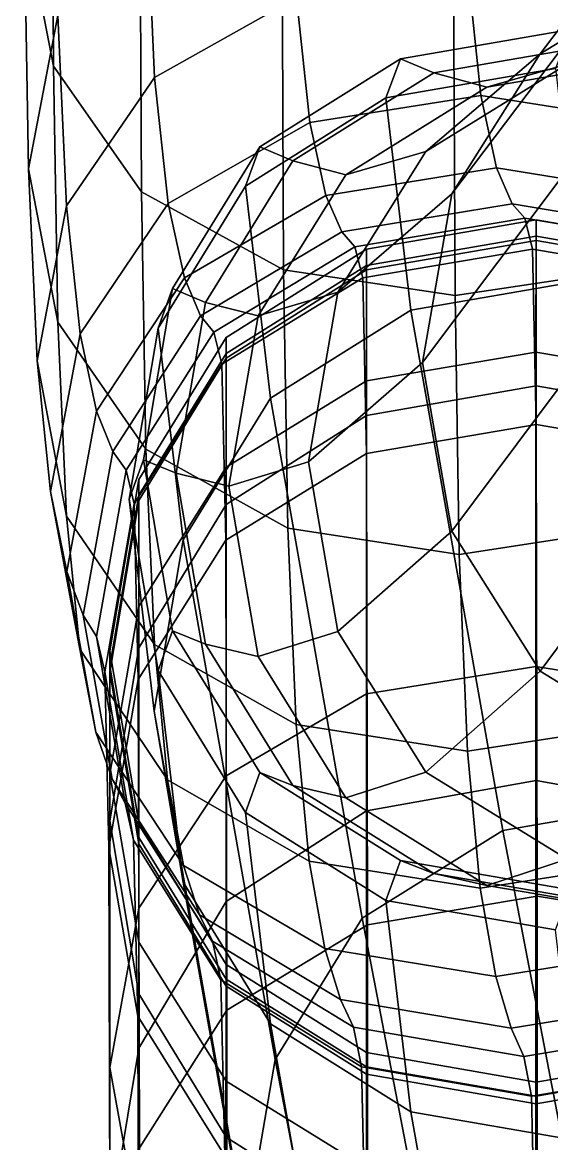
# Model space of a CAD drawing. Extents: x -69847 to 69397, y -182924 to 65597.
# Drawn here: x -3712 to -969, y -2350 to 3461 of the extents above; entities that cross this region are included whole.
import ezdxf

# ---------------------------------------------------------------- set-up
doc = ezdxf.new("R2010")
doc.units = 0

msp = doc.modelspace()

# ---------------------------------------------------------------- linework, layer by layer
for points in [[(-3559.629883, 4872.125, 24573.886719), (-3551.245117, 3233.73877, 21719.423828), (-3703.504883, 4018.717773, 21334.966797), (-3711.963379, 5640.150391, 24165.005859)], [(-3102.61377, 4235.756836, 24912.671875), (-3094.33252, 2583.297363, 22037.974609), (-3551.245117, 3233.73877, 21719.423828), (-3559.629883, 4872.125, 24573.886719)], [(-3703.504883, 4018.717773, 21334.966797), (-3680.54541, 2702.651367, 18555.761719), (-3528.097168, 3497.472656, 18196.773438), (-3551.129883, 4803.680176, 20950.509766)], [(-1029.260742, 3298.049805, 47790.570313), (-248.133179, 4326.426758, 42207.117188), (487.608032, 4772.998535, 42246.894531), (-294.32373, 3747.847168, 47811.332031)], [(-3071.201904, 4156.016113, 17899.326172), (-3026.534424, 3176.098633, 15330.664063), (-2291.166748, 3589.422363, 15165.597656), (-2335.278809, 4564.759766, 17714.703125)], [(-704.800171, 3606.950684, 42143.027344), (-248.133179, 4326.426758, 42207.117188), (-1029.260742, 3298.049805, 47790.570313), (-1485.428711, 2573.376465, 47757.128906)], [(-2358.140625, 2179.526367, 22235.695313), (-3094.33252, 2583.297363, 22037.974609), (-3102.61377, 4235.756836, 24912.671875), (-2366.302734, 3840.763672, 25122.953125)], [(-3528.097168, 3497.472656, 18196.773438), (-3483.244141, 2510.15918, 15596.603516), (-3026.534424, 3176.098633, 15330.664063), (-3071.201904, 4156.016113, 17899.326172)], [(-3551.245117, 3233.73877, 21719.423828), (-3528.484863, 1907.772217, 18914.75), (-3680.54541, 2702.651367, 18555.761719), (-3703.504883, 4018.717773, 21334.966797)], [(-1469.607178, 2044.873779, 22301.601563), (-2358.140625, 2179.526367, 22235.695313), (-2366.302734, 3840.763672, 25122.953125), (-1477.648193, 3709.091797, 25193.046875)], [(-581.06189, 2179.364502, 22235.695313), (-1469.607178, 2044.873779, 22301.601563), (-1477.648193, 3709.091797, 25193.046875), (-588.992065, 3840.743652, 25122.953125)], [(-1336.004639, 3082.586426, 12761.44043), (-1403.861084, 3727.121094, 15110.576172), (-2291.166748, 3589.422363, 15165.597656), (-2222.067627, 2942.772949, 12806.886719)], [(-294.32373, 3747.847168, 47811.332031), (-888.192383, 3244.208008, 52493.273438), (-1621.868652, 2791.941406, 52483.328125), (-1029.260742, 3298.049805, 47790.570313)], [(-450.124634, 2942.214844, 12806.886719), (-516.651978, 3589.126953, 15165.597656), (-1403.861084, 3727.121094, 15110.576172), (-1336.004639, 3082.586426, 12761.44043)], [(-857.022583, 2738.616699, 42065.679688), (-704.800171, 3606.950684, 42143.027344), (-1485.428711, 2573.376465, 47757.128906), (-1637.484619, 1698.770508, 47716.765625)], [(-2222.067627, 2942.772949, 12806.886719), (-2291.166748, 3589.422363, 15165.597656), (-3026.534424, 3176.098633, 15330.664063), (-2956.558105, 2522.90332, 12943.224609)], [(-3680.54541, 2702.651367, 18555.761719), (-3635.835449, 1706.373535, 15917.56543), (-3483.244141, 2510.15918, 15596.603516), (-3528.097168, 3497.472656, 18196.773438)], [(-871.466187, 3424.981934, 63189.0625), (-948.639404, 3221.476074, 66512.234375), (-1827.946289, 3069.279785, 66463.757813), (-1751.743652, 3272.92627, 63163.671875)], [(-697.95105, 3350.931152, 59912.855469), (-871.466187, 3424.981934, 63189.0625), (-1751.743652, 3272.92627, 63163.671875), (-1579.750244, 3199.151367, 59902.039063)], [(-2.720764, 3394.963379, 52496.589844), (-420.648438, 3276.802734, 56438.414063), (-1304.283691, 3125.443848, 56434.375), (-888.192383, 3244.208008, 52493.273438)], [(-420.648438, 3276.802734, 56438.414063), (-697.95105, 3350.931152, 59912.855469), (-1579.750244, 3199.151367, 59902.039063), (-1304.283691, 3125.443848, 56434.375)], [(-1751.743652, 3272.92627, 63163.671875), (-1827.946289, 3069.279785, 66463.757813), (-2556.515137, 2612.703613, 66318.320313), (-2481.116699, 2816.758301, 63087.5)], [(-1579.750244, 3199.151367, 59902.039063), (-1751.743652, 3272.92627, 63163.671875), (-2481.116699, 2816.758301, 63087.5), (-2310.383545, 2743.811523, 59869.578125)], [(-1029.260742, 3298.049805, 47790.570313), (-1621.868652, 2791.941406, 52483.328125), (-2077.25415, 2063.290283, 52467.300781), (-1485.428711, 2573.376465, 47757.128906)], [(-3094.33252, 2583.297363, 22037.974609), (-3071.85498, 1249.056396, 19212.197266), (-3528.484863, 1907.772217, 18914.75), (-3551.245117, 3233.73877, 21719.423828)], [(-1304.283691, 3125.443848, 56434.375), (-1579.750244, 3199.151367, 59902.039063), (-2310.383545, 2743.811523, 59869.578125), (-2036.438721, 2671.367188, 56422.257813)], [(-888.192383, 3244.208008, 52493.273438), (-1304.283691, 3125.443848, 56434.375), (-2036.438721, 2671.367188, 56422.257813), (-1621.868652, 2791.941406, 52483.328125)], [(-948.639404, 3221.476074, 66512.234375), (-819.349976, 2122.486816, 70031.867188), (-1698.158691, 1970.385254, 69955.070313), (-1827.946289, 3069.279785, 66463.757813)], [(-2956.558105, 2522.90332, 12943.224609), (-3026.534424, 3176.098633, 15330.664063), (-3483.244141, 2510.15918, 15596.603516), (-3412.967773, 1846.390869, 13162.880859)], [(-1254.423096, 2706.74707, 10233.598633), (-1336.004639, 3082.586426, 12761.44043), (-2222.067627, 2942.772949, 12806.886719), (-2138.957764, 2564.335938, 10269.785156)], [(-370.166626, 2563.486816, 10269.785156), (-450.124634, 2942.214844, 12806.886719), (-1336.004639, 3082.586426, 12761.44043), (-1254.423096, 2706.74707, 10233.598633)], [(-1827.946289, 3069.279785, 66463.757813), (-1698.158691, 1970.385254, 69955.070313), (-2426.314209, 1514.189453, 69724.671875), (-2556.515137, 2612.703613, 66318.320313)], [(-2138.957764, 2564.335938, 10269.785156), (-2222.067627, 2942.772949, 12806.886719), (-2956.558105, 2522.90332, 12943.224609), (-2872.35083, 2136.449707, 10378.34668)], [(-2933.830811, 2081.821777, 62964.78125), (-2481.116699, 2816.758301, 63087.5), (-2556.515137, 2612.703613, 66318.320313), (-3008.730225, 1877.111084, 66084)], [(-2310.383545, 2743.811523, 59869.578125), (-2481.116699, 2816.758301, 63087.5), (-2933.830811, 2081.821777, 62964.78125), (-2763.880371, 2010.20874, 59817.285156)], [(-1621.868652, 2791.941406, 52483.328125), (-2036.438721, 2671.367188, 56422.257813), (-2490.879639, 1939.799561, 56402.738281), (-2077.25415, 2063.290283, 52467.300781)], [(-2036.438721, 2671.367188, 56422.257813), (-2310.383545, 2743.811523, 59869.578125), (-2763.880371, 2010.20874, 59817.285156), (-2490.879639, 1939.799561, 56402.738281)], [(-704.800171, 1870.283203, 41988.328125), (-857.022583, 2738.616699, 42065.679688), (-1637.484619, 1698.770508, 47716.765625), (-1485.428711, 824.164795, 47676.402344)], [(-3528.484863, 1907.772217, 18914.75), (-3484.163086, 902.45166, 16238.526367), (-3635.835449, 1706.373535, 15917.56543), (-3680.54541, 2702.651367, 18555.761719)], [(-1173.492188, 2520.863281, 7056.634766), (-1254.423096, 2706.74707, 10233.598633), (-2138.957764, 2564.335938, 10269.785156), (-2056.439941, 2375.760254, 7088.32373)], [(-290.899658, 2374.675781, 7088.32373), (-370.166626, 2563.486816, 10269.785156), (-1254.423096, 2706.74707, 10233.598633), (-1173.492188, 2520.863281, 7056.634766)], [(-2335.986328, 840.034912, 19396.820313), (-3071.85498, 1249.056396, 19212.197266), (-3094.33252, 2583.297363, 22037.974609), (-2358.140625, 2179.526367, 22235.695313)], [(-3008.730225, 1877.111084, 66084), (-2556.515137, 2612.703613, 66318.320313), (-2426.314209, 1514.189453, 69724.671875), (-2878.272949, 779.220947, 69353.460938)], [(-2056.439941, 2375.760254, 7088.32373), (-2138.957764, 2564.335938, 10269.785156), (-2872.35083, 2136.449707, 10378.34668), (-2788.654541, 1939.616455, 7183.390137)], [(-1485.428711, 2573.376465, 47757.128906), (-2077.25415, 2063.290283, 52467.300781), (-2229.049316, 1183.883789, 52447.957031), (-1637.484619, 1698.770508, 47716.765625)], [(-3412.967773, 1846.390869, 13162.880859), (-3483.244141, 2510.15918, 15596.603516), (-3635.835449, 1706.373535, 15917.56543), (-3565.774902, 1029.786133, 13427.981445)], [(-2872.35083, 2136.449707, 10378.34668), (-2956.558105, 2522.90332, 12943.224609), (-3412.967773, 1846.390869, 13162.880859), (-3328.349121, 1446.992188, 10553.25)], [(-1107.587402, 2446.194824, 2760.135986), (-1173.492188, 2520.863281, 7056.634766), (-2056.439941, 2375.760254, 7088.32373), (-1989.116455, 2298.693848, 2796.53125)], [(-226.445557, 2297.512695, 2796.531006), (-290.899658, 2374.675781, 7088.32373), (-1173.492188, 2520.863281, 7056.634766), (-1107.587402, 2446.194824, 2760.135986)], [(-1947.865234, 2137.418213, -2914.80249), (-1067.409668, 2286.644531, -2967.865234), (-1107.587402, 2446.194824, 2760.135986), (-1989.116455, 2298.693848, 2796.53125)], [(-1067.409668, 2286.644531, -2967.865234), (-187.309082, 2136.513428, -2914.716797), (-226.445557, 2297.512695, 2796.531006), (-1107.587402, 2446.194824, 2760.135986)], [(-1050.01709, 2352.391113, 162214), (-1928.609619, 2200.444824, 162165.609375), (-1928.598877, 2285.824463, 157436.59375), (-1050, 2438.168457, 157461.984375)], [(-1050, 2438.168457, 157461.984375), (-1928.598877, 2285.824463, 157436.59375), (-1928.598877, 2285.824463, 153482.421875), (-1050, 2438.168457, 153492.734375)], [(-1050, 2438.168457, 153492.734375), (-1928.598877, 2285.824463, 153482.421875), (-1928.598877, 2285.824463, 149940.359375), (-1050, 2438.168457, 149940.359375)], [(-1050, 2438.168457, 149940.359375), (-1928.598877, 2285.824463, 149940.359375), (-1928.598877, 2285.824463, 146308.859375), (-1050, 2438.168457, 146298.546875)], [(-1050, 2438.168457, 146298.546875), (-1928.598877, 2285.824463, 146308.859375), (-1928.598877, 2285.824463, 142086.328125), (-1050, 2438.168457, 142060.9375)], [(-1050, 2438.168457, 142060.9375), (-1928.598877, 2285.824463, 142086.328125), (-1928.598877, 2178.021729, 136917.09375), (-1050, 2330.538574, 136868.84375)], [(-171.424438, 2200.444092, 162165.578125), (-1050.01709, 2352.391113, 162214), (-1050, 2438.168457, 157461.984375), (-171.401123, 2285.824463, 157436.59375)], [(-171.401123, 2285.824463, 157436.59375), (-1050, 2438.168457, 157461.984375), (-1050, 2438.168457, 153492.734375), (-171.401123, 2285.824463, 153482.421875)], [(-171.401123, 2285.824463, 153482.421875), (-1050, 2438.168457, 153492.734375), (-1050, 2438.168457, 149940.359375), (-171.401123, 2285.824463, 149940.359375)], [(-171.401123, 2285.824463, 149940.359375), (-1050, 2438.168457, 149940.359375), (-1050, 2438.168457, 146298.546875), (-171.401123, 2285.824463, 146308.859375)], [(-171.401123, 2285.824463, 146308.859375), (-1050, 2438.168457, 146298.546875), (-1050, 2438.168457, 142060.9375), (-171.401123, 2285.824463, 142086.328125)], [(-171.401123, 2285.824463, 142086.328125), (-1050, 2438.168457, 142060.9375), (-1050, 2330.538574, 136868.84375), (-171.401123, 2178.021729, 136917.09375)], [(-1989.116455, 2298.693848, 2796.53125), (-2056.439941, 2375.760254, 7088.32373), (-2788.654541, 1939.616455, 7183.390137), (-2720.21167, 1855.281982, 2905.716309)], [(-1050.136719, 1751.952881, 167552.71875), (-1928.685791, 1602.786133, 167476.625), (-1928.609619, 2200.444824, 162165.609375), (-1050.01709, 2352.391113, 162214)], [(-1050, 2330.538574, 136868.84375), (-1928.598877, 2178.021729, 136917.09375), (-1928.598877, 1423.402832, 131029.289063), (-1050, 1577.129883, 130954.335938)], [(-171.587769, 1602.780029, 167476.34375), (-1050.136719, 1751.952881, 167552.71875), (-1050.01709, 2352.391113, 162214), (-171.424438, 2200.444092, 162165.578125)], [(-171.401123, 2178.021729, 136917.09375), (-1050, 2330.538574, 136868.84375), (-1050, 1577.129883, 130954.335938), (-171.401123, 1423.402832, 131029.289063)], [(-2678.015137, 1689.100098, -2755.521484), (-1947.865234, 2137.418213, -2914.80249), (-1989.116455, 2298.693848, 2796.53125), (-2720.21167, 1855.281982, 2905.716309)], [(-1928.609619, 2200.444824, 162165.609375), (-2656.586426, 1744.604248, 162020.390625), (-2656.580566, 1828.793701, 157360.421875), (-1928.598877, 2285.824463, 157436.59375)], [(-1928.598877, 2285.824463, 157436.59375), (-2656.580566, 1828.793701, 157360.421875), (-2656.580566, 1828.793701, 153451.46875), (-1928.598877, 2285.824463, 153482.421875)], [(-1928.598877, 2285.824463, 153482.421875), (-2656.580566, 1828.793701, 153451.46875), (-2656.580566, 1828.793701, 149940.359375), (-1928.598877, 2285.824463, 149940.359375)], [(-1928.598877, 2285.824463, 149940.359375), (-2656.580566, 1828.793701, 149940.359375), (-2656.580566, 1828.793701, 146339.8125), (-1928.598877, 2285.824463, 146308.859375)], [(-1928.598877, 2285.824463, 146308.859375), (-2656.580566, 1828.793701, 146339.8125), (-2656.580566, 1828.793701, 142162.5), (-1928.598877, 2285.824463, 142086.328125)], [(-1928.598877, 2285.824463, 142086.328125), (-2656.580566, 1828.793701, 142162.5), (-2656.580566, 1720.472168, 137061.84375), (-1928.598877, 2178.021729, 136917.09375)], [(-1928.666016, 1226.743652, -9727.849609), (-1048.958008, 1376.685303, -9805.550781), (-1067.409668, 2286.644531, -2967.865234), (-1947.865234, 2137.418213, -2914.80249)], [(-1048.958008, 1376.685303, -9805.550781), (-169.528076, 1227.330322, -9727.163086), (-187.309082, 2136.513428, -2914.716797), (-1067.409668, 2286.644531, -2967.865234)], [(-1928.685791, 1602.786133, 167476.625), (-2656.626221, 1155.279297, 167248.03125), (-2656.586426, 1744.604248, 162020.390625), (-1928.609619, 2200.444824, 162165.609375)], [(-1928.598877, 2178.021729, 136917.09375), (-2656.580566, 1720.472168, 137061.84375), (-2656.580566, 962.221436, 131254.171875), (-1928.598877, 1423.402832, 131029.289063)], [(-1447.781982, 703.483643, 19458.361328), (-2335.986328, 840.034912, 19396.820313), (-2358.140625, 2179.526367, 22235.695313), (-1469.607178, 2044.873779, 22301.601563)], [(-559.536743, 839.48877, 19396.820313), (-1447.781982, 703.483643, 19458.361328), (-1469.607178, 2044.873779, 22301.601563), (-581.06189, 2179.364502, 22235.695313)], [(-2788.654541, 1939.616455, 7183.390137), (-2872.35083, 2136.449707, 10378.34668), (-3328.349121, 1446.992188, 10553.25), (-3244.140137, 1236.831787, 7336.552734)], [(-2658.059814, 777.823975, -9494), (-1928.666016, 1226.743652, -9727.849609), (-1947.865234, 2137.418213, -2914.80249), (-2678.015137, 1689.100098, -2755.521484)], [(-819.349976, 2122.486816, 70031.867188), (-344.085449, -575.024414, 73873.515625), (-1222.710449, -726.667725, 73767.460938), (-1698.158691, 1970.385254, 69955.070313)], [(-3084.735596, 1194.829102, 62816.667969), (-2933.830811, 2081.821777, 62964.78125), (-3008.730225, 1877.111084, 66084), (-3159.468262, 989.330811, 65801.203125)], [(-2763.880371, 2010.20874, 59817.285156), (-2933.830811, 2081.821777, 62964.78125), (-3084.735596, 1194.829102, 62816.667969), (-2915.045898, 1124.825684, 59754.167969)], [(-2077.25415, 2063.290283, 52467.300781), (-2490.879639, 1939.799561, 56402.738281), (-2642.360107, 1056.873047, 56379.179688), (-2229.049316, 1183.883789, 52447.957031)], [(-2490.879639, 1939.799561, 56402.738281), (-2763.880371, 2010.20874, 59817.285156), (-2915.045898, 1124.825684, 59754.167969), (-2642.360107, 1056.873047, 56379.179688)], [(-2720.21167, 1855.281982, 2905.716309), (-2788.654541, 1939.616455, 7183.390137), (-3244.140137, 1236.831787, 7336.552734), (-3175.092773, 1140.777832, 3081.625488)], [(-1698.158691, 1970.385254, 69955.070313), (-1222.710449, -726.667725, 73767.460938), (-1950.714111, -1181.231445, 73449.265625), (-2426.314209, 1514.189453, 69724.671875)], [(-3071.85498, 1249.056396, 19212.197266), (-3028.082764, 236.103394, 16504.464844), (-3484.163086, 902.45166, 16238.526367), (-3528.484863, 1907.772217, 18914.75)], [(-3159.468262, 989.330811, 65801.203125), (-3008.730225, 1877.111084, 66084), (-2878.272949, 779.220947, 69353.460938), (-3028.926025, -107.778198, 68905.453125)], [(-248.133179, 1150.806641, 41924.242188), (-704.800171, 1870.283203, 41988.328125), (-1485.428711, 824.164795, 47676.402344), (-1029.260864, 99.491333, 47642.960938)], [(-3328.349121, 1446.992188, 10553.25), (-3412.967773, 1846.390869, 13162.880859), (-3565.774902, 1029.786133, 13427.981445), (-3481.368652, 614.699219, 10764.34082)], [(-3132.219238, 966.774414, -2498.866943), (-2678.015137, 1689.100098, -2755.521484), (-2720.21167, 1855.281982, 2905.716309), (-3175.092773, 1140.777832, 3081.625488)], [(-3108.431641, 1092.466064, 157237.703125), (-2656.580566, 1828.793701, 157360.421875), (-2656.586426, 1744.604248, 162020.390625), (-3108.434082, 1010.19458, 161786.421875)], [(-2656.580566, 1828.793701, 157360.421875), (-3108.431641, 1092.466064, 157237.703125), (-3108.431641, 1092.466064, 153401.609375), (-2656.580566, 1828.793701, 153451.46875)], [(-2656.580566, 1828.793701, 153451.46875), (-3108.431641, 1092.466064, 153401.609375), (-3108.431641, 1092.466064, 149940.359375), (-2656.580566, 1828.793701, 149940.359375)], [(-2656.580566, 1828.793701, 149940.359375), (-3108.431641, 1092.466064, 149940.359375), (-3108.431641, 1092.466064, 146389.65625), (-2656.580566, 1828.793701, 146339.8125)], [(-2656.580566, 1828.793701, 146339.8125), (-3108.431641, 1092.466064, 146389.65625), (-3108.431641, 1092.466064, 142285.21875), (-2656.580566, 1828.793701, 142162.5)], [(-3108.431641, 983.308838, 137295.046875), (-2656.580566, 1720.472168, 137061.84375), (-2656.580566, 1828.793701, 142162.5), (-3108.431641, 1092.466064, 142285.21875)], [(-3108.434082, 1010.19458, 161786.421875), (-2656.586426, 1744.604248, 162020.390625), (-2656.626221, 1155.279297, 167248.03125), (-3108.451172, 434.293701, 166879.609375)], [(-1050.46167, 122.191528, 173141.59375), (-1928.89209, -19.42981, 173037.953125), (-1928.685791, 1602.786133, 167476.625), (-1050.136719, 1751.952881, 167552.71875)], [(-172.031006, -19.450928, 173036.984375), (-1050.46167, 122.191528, 173141.59375), (-1050.136719, 1751.952881, 167552.71875), (-171.587769, 1602.780029, 167476.34375)], [(-3565.774902, 1029.786133, 13427.981445), (-3635.835449, 1706.373535, 15917.56543), (-3484.163086, 902.45166, 16238.526367), (-3414.705566, 212.923462, 13693.083008)], [(-3111.576172, 55.068237, -9116.960938), (-2658.059814, 777.823975, -9494), (-2678.015137, 1689.100098, -2755.521484), (-3132.219238, 966.774414, -2498.866943)], [(-3108.431641, 219.207153, 131616.46875), (-2656.580566, 962.221436, 131254.171875), (-2656.580566, 1720.472168, 137061.84375), (-3108.431641, 983.308838, 137295.046875)], [(-1637.484619, 1698.770508, 47716.765625), (-2229.049316, 1183.883789, 52447.957031), (-2077.25415, 304.477051, 52428.617188), (-1485.428711, 824.164795, 47676.402344)], [(-1928.89209, -19.42981, 173037.953125), (-2656.734619, -444.316895, 172725.859375), (-2656.626221, 1155.279297, 167248.03125), (-1928.685791, 1602.786133, 167476.625)], [(-1050, 1577.129883, 130954.335938), (-1928.598877, 1423.402832, 131029.289063), (-1928.598877, -624.848755, 124796.953125), (-1050, -467.835815, 124697.109375)], [(-171.401123, 1423.402832, 131029.289063), (-1050, 1577.129883, 130954.335938), (-1050, -467.835815, 124697.109375), (-171.401245, -624.848755, 124796.953125)], [(-2878.272949, 779.220947, 69353.460938), (-2426.314209, 1514.189453, 69724.671875), (-1950.714111, -1181.231445, 73449.265625), (-2402.578369, -1913.536621, 72936.617188)], [(-3244.140137, 1236.831787, 7336.552734), (-3328.349121, 1446.992188, 10553.25), (-3481.368652, 614.699219, 10764.34082), (-3397.271484, 388.401611, 7521.403809)], [(-1928.598877, 1423.402832, 131029.289063), (-2656.580566, 962.221436, 131254.171875), (-2656.580811, -1095.887207, 125096.5), (-1928.598877, -624.848755, 124796.953125)], [(-1923.773438, -1215.887573, -17168.023438), (-1044.556763, -1066.567139, -17272.65625), (-1048.958008, 1376.685303, -9805.550781), (-1928.666016, 1226.743652, -9727.849609)], [(-1044.556763, -1066.567139, -17272.65625), (-165.523315, -1211.60083, -17165.705078), (-169.528076, 1227.330322, -9727.163086), (-1048.958008, 1376.685303, -9805.550781)], [(-3175.092773, 1140.777832, 3081.625488), (-3244.140137, 1236.831787, 7336.552734), (-3397.271484, 388.401611, 7521.403809), (-3328.138672, 278.181885, 3293.929688)], [(-2292.844238, -177.878662, 16669.53125), (-3028.082764, 236.103394, 16504.464844), (-3071.85498, 1249.056396, 19212.197266), (-2335.986328, 840.034912, 19396.820313)], [(-2652.591064, -1659.018066, -16851.603516), (-1923.773438, -1215.887573, -17168.023438), (-1928.666016, 1226.743652, -9727.849609), (-2658.059814, 777.823975, -9494)], [(-2933.830811, 307.836426, 62668.554688), (-3084.735596, 1194.829102, 62816.667969), (-3159.468262, 989.330811, 65801.203125), (-3008.730225, 101.558716, 65518.402344)], [(-2915.045898, 1124.825684, 59754.167969), (-3084.735596, 1194.829102, 62816.667969), (-2933.830811, 307.836426, 62668.554688), (-2763.880371, 239.442871, 59691.050781)], [(-2229.049316, 1183.883789, 52447.957031), (-2642.360107, 1056.873047, 56379.179688), (-2490.879883, 173.946411, 56355.621094), (-2077.25415, 304.477051, 52428.617188)], [(-3284.923828, 94.800659, -2189.092285), (-3132.219238, 966.774414, -2498.866943), (-3175.092773, 1140.777832, 3081.625488), (-3328.138672, 278.181885, 3293.929688)], [(-3108.451172, 434.293701, 166879.609375), (-2656.626221, 1155.279297, 167248.03125), (-2656.734619, -444.316895, 172725.859375), (-3108.499023, -1128.865845, 172222.5625)], [(-2642.360107, 1056.873047, 56379.179688), (-2915.045898, 1124.825684, 59754.167969), (-2763.880371, 239.442871, 59691.050781), (-2490.879883, 173.946411, 56355.621094)], [(-248.133179, 1150.806641, 41924.242188), (-1029.260864, 99.491333, 47642.960938), (-294.32373, -350.30603, 47622.203125), (487.608032, 704.234863, 41884.460938)], [(-3259.04834, 203.794922, 157089.59375), (-3108.431641, 1092.466064, 157237.703125), (-3108.434082, 1010.19458, 161786.421875), (-3259.049805, 123.837646, 161504.03125)], [(-3259.048828, 93.628784, 137576.5), (-3108.431641, 983.308838, 137295.046875), (-3108.431641, 1092.466064, 142285.21875), (-3259.04834, 203.794922, 142433.328125)], [(-3108.431641, 1092.466064, 157237.703125), (-3259.04834, 203.794922, 157089.59375), (-3259.04834, 203.794922, 153341.4375), (-3108.431641, 1092.466064, 153401.609375)], [(-3108.431641, 1092.466064, 153401.609375), (-3259.04834, 203.794922, 153341.4375), (-3259.04834, 203.794922, 149940.359375), (-3108.431641, 1092.466064, 149940.359375)], [(-3108.431641, 1092.466064, 149940.359375), (-3259.04834, 203.794922, 149940.359375), (-3259.04834, 203.794922, 146449.828125), (-3108.431641, 1092.466064, 146389.65625)], [(-3108.431641, 1092.466064, 146389.65625), (-3259.04834, 203.794922, 146449.828125), (-3259.04834, 203.794922, 142433.328125), (-3108.431641, 1092.466064, 142285.21875)], [(-3481.368652, 614.699219, 10764.34082), (-3565.774902, 1029.786133, 13427.981445), (-3414.705566, 212.923462, 13693.083008), (-3330.992188, -217.985596, 10975.431641)], [(-3259.049805, 123.837646, 161504.03125), (-3108.434082, 1010.19458, 161786.421875), (-3108.451172, 434.293701, 166879.609375), (-3259.060059, -435.862915, 166434.875)], [(-3008.730225, 101.558716, 65518.402344), (-3159.468262, 989.330811, 65801.203125), (-3028.926025, -107.778198, 68905.453125), (-2878.273193, -994.712402, 68457.429688)], [(-3263.768066, -817.089783, -8661.759766), (-3111.576172, 55.068237, -9116.960938), (-3132.219238, 966.774414, -2498.866943), (-3284.923828, 94.800659, -2189.092285)], [(-3259.048828, -677.53418, 132053.734375), (-3108.431641, 219.207153, 131616.46875), (-3108.431641, 983.308838, 137295.046875), (-3259.048828, 93.628784, 137576.5)], [(-3108.431641, -1854.782715, 125579.09375), (-2656.580811, -1095.887207, 125096.5), (-2656.580566, 962.221436, 131254.171875), (-3108.431641, 219.207153, 131616.46875)], [(-3414.705566, 212.923462, 13693.083008), (-3484.163086, 902.45166, 16238.526367), (-3028.082764, 236.103394, 16504.464844), (-2959.485352, -464.361938, 13912.738281)], [(-1405.280273, -316.372437, 16724.552734), (-2292.844238, -177.878662, 16669.53125), (-2335.986328, 840.034912, 19396.820313), (-1447.781982, 703.483643, 19458.361328)], [(-1485.428711, 824.164795, 47676.402344), (-2077.25415, 304.477051, 52428.617188), (-1621.868896, -424.174072, 52412.589844), (-1029.260864, 99.491333, 47642.960938)], [(-517.619629, -179.173462, 16669.53125), (-1405.280273, -316.372437, 16724.552734), (-1447.781982, 703.483643, 19458.361328), (-559.536743, 839.48877, 19396.820313)], [(-3105.479492, -2371.018311, -16340.868164), (-2652.591064, -1659.018066, -16851.603516), (-2658.059814, 777.823975, -9494), (-3111.576172, 55.068237, -9116.960938)], [(-3028.926025, -107.778198, 68905.453125), (-2878.272949, 779.220947, 69353.460938), (-2402.578369, -1913.536621, 72936.617188), (-2553.199951, -2797.24707, 72317.882813)], [(-3397.271484, 388.401611, 7521.403809), (-3481.368652, 614.699219, 10764.34082), (-3330.992188, -217.985596, 10975.431641), (-3247.515625, -460.528809, 7706.254883)], [(-3259.060059, -435.862915, 166434.875), (-3108.451172, 434.293701, 166879.609375), (-3108.499023, -1128.865845, 172222.5625), (-3259.086914, -1955.050537, 171614.90625)], [(-3328.138672, 278.181885, 3293.929688), (-3397.271484, 388.401611, 7521.403809), (-3247.515625, -460.528809, 7706.254883), (-3178.77002, -584.959229, 3506.233887)], [(-2481.116699, -427.100342, 62545.832031), (-2933.830811, 307.836426, 62668.554688), (-3008.730225, 101.558716, 65518.402344), (-2556.515137, -634.009399, 65284.082031)], [(-2763.880371, 239.442871, 59691.050781), (-2933.830811, 307.836426, 62668.554688), (-2481.116699, -427.100342, 62545.832031), (-2310.383789, -494.160156, 59638.757813)], [(-2077.25415, 304.477051, 52428.617188), (-2490.879883, 173.946411, 56355.621094), (-2036.438721, -557.621216, 56336.097656), (-1621.868896, -424.174072, 52412.589844)], [(-3135.594727, -777.642639, -1879.302979), (-3284.923828, 94.800659, -2189.092285), (-3328.138672, 278.181885, 3293.929688), (-3178.77002, -584.959229, 3506.233887)], [(-2959.485352, -464.361938, 13912.738281), (-3028.082764, 236.103394, 16504.464844), (-2292.844238, -177.878662, 16669.53125), (-2225.23877, -885.476929, 14049.076172)], [(-2490.879883, 173.946411, 56355.621094), (-2763.880371, 239.442871, 59691.050781), (-2310.383789, -494.160156, 59638.757813), (-2036.438721, -557.621216, 56336.097656)], [(-3330.992188, -217.985596, 10975.431641), (-3414.705566, 212.923462, 13693.083008), (-2959.485352, -464.361938, 13912.738281), (-2876.802002, -908.618652, 11150.335938)], [(-3108.431641, -684.876221, 156941.46875), (-3259.04834, 203.794922, 157089.59375), (-3259.049805, 123.837646, 161504.03125), (-3108.434082, -762.519287, 161221.640625)], [(-3259.048828, -2770.690918, 126161.546875), (-3108.431641, -1854.782715, 125579.09375), (-3108.431641, 219.207153, 131616.46875), (-3259.048828, -677.53418, 132053.734375)], [(-3108.431641, -796.051147, 137857.953125), (-3259.048828, 93.628784, 137576.5), (-3259.04834, 203.794922, 142433.328125), (-3108.431641, -684.876221, 142581.4375)], [(-3259.04834, 203.794922, 157089.59375), (-3108.431641, -684.876221, 156941.46875), (-3108.431641, -684.876221, 153281.265625), (-3259.04834, 203.794922, 153341.4375)], [(-3259.04834, 203.794922, 153341.4375), (-3108.431641, -684.876221, 153281.265625), (-3108.431641, -684.876221, 149940.359375), (-3259.04834, 203.794922, 149940.359375)], [(-3259.04834, 203.794922, 149940.359375), (-3108.431641, -684.876221, 149940.359375), (-3108.431641, -684.876221, 146510), (-3259.04834, 203.794922, 146449.828125)], [(-3259.04834, 203.794922, 146449.828125), (-3108.431641, -684.876221, 146510), (-3108.431641, -684.876221, 142581.4375), (-3259.04834, 203.794922, 142433.328125)], [(-3108.434082, -762.519287, 161221.640625), (-3259.049805, 123.837646, 161504.03125), (-3259.060059, -435.862915, 166434.875), (-3108.45166, -1306.020752, 165990.125)], [(-1051.093994, -3051.554199, 178644.09375), (-1929.293945, -3178.481934, 178517.84375), (-1928.89209, -19.42981, 173037.953125), (-1050.46167, 122.191528, 173141.59375)], [(-172.894165, -3178.531982, 178515.546875), (-1051.093994, -3051.554199, 178644.09375), (-1050.46167, 122.191528, 173141.59375), (-172.031006, -19.450928, 173036.984375)], [(-3114.21875, -1689.393555, -8206.44043), (-3263.768066, -817.089783, -8661.759766), (-3284.923828, 94.800659, -2189.092285), (-3135.594727, -777.642639, -1879.302979)], [(-3108.431641, -1574.275513, 132490.984375), (-3259.048828, -677.53418, 132053.734375), (-3259.048828, 93.628784, 137576.5), (-3108.431641, -796.051147, 137857.953125)], [(-2556.515137, -634.009399, 65284.082031), (-3008.730225, 101.558716, 65518.402344), (-2878.273193, -994.712402, 68457.429688), (-2426.314453, -1729.485352, 68086.203125)], [(-1029.260864, 99.491333, 47642.960938), (-1621.868896, -424.174072, 52412.589844), (-888.192383, -876.440308, 52402.644531), (-294.32373, -350.30603, 47622.203125)], [(-3257.113281, -3229.365234, -15723.941406), (-3105.479492, -2371.018311, -16340.868164), (-3111.576172, 55.068237, -9116.960938), (-3263.768066, -817.089783, -8661.759766)], [(-1929.293945, -3178.481934, 178517.84375), (-2656.945313, -3559.320068, 178136.375), (-2656.734619, -444.316895, 172725.859375), (-1928.89209, -19.42981, 173037.953125)], [(-2878.273193, -994.712402, 68457.429688), (-3028.926025, -107.778198, 68905.453125), (-2553.199951, -2797.24707, 72317.882813), (-2402.578369, -3680.737793, 71699.117188)], [(-3247.515625, -460.528809, 7706.254883), (-3330.992188, -217.985596, 10975.431641), (-2876.802002, -908.618652, 11150.335938), (-2794.339355, -1164.814941, 7859.41748)], [(-2225.23877, -885.476929, 14049.076172), (-2292.844238, -177.878662, 16669.53125), (-1405.280273, -316.372437, 16724.552734), (-1338.687744, -1026.793335, 14094.522461)], [(-1338.687744, -1026.793335, 14094.522461), (-1405.280273, -316.372437, 16724.552734), (-517.619629, -179.173462, 16669.53125), (-451.953979, -887.924805, 14049.076172)], [(-3108.45166, -1306.020752, 165990.125), (-3259.060059, -435.862915, 166434.875), (-3259.086914, -1955.050537, 171614.90625), (-3108.499023, -2781.23877, 171007.1875)], [(-3178.77002, -584.959229, 3506.233887), (-3247.515625, -460.528809, 7706.254883), (-2794.339355, -1164.814941, 7859.41748), (-2726.404541, -1301.099121, 3682.143066)], [(-3108.499023, -1128.865845, 172222.5625), (-2656.734619, -444.316895, 172725.859375), (-2656.945313, -3559.320068, 178136.375), (-3108.591309, -4172.913574, 177520.609375)], [(-2876.802002, -908.618652, 11150.335938), (-2959.485352, -464.361938, 13912.738281), (-2225.23877, -885.476929, 14049.076172), (-2143.779785, -1338.398682, 11258.896484)], [(-2556.515137, -634.009399, 65284.082031), (-1827.946533, -1090.546021, 65138.636719), (-1751.743896, -883.268066, 62469.660156), (-2481.116699, -427.100342, 62545.832031)], [(-2310.383789, -494.160156, 59638.757813), (-2481.116699, -427.100342, 62545.832031), (-1751.743896, -883.268066, 62469.660156), (-1579.750244, -949.5, 59606.296875)], [(-1621.868896, -424.174072, 52412.589844), (-2036.438721, -557.621216, 56336.097656), (-1304.283691, -1011.697876, 56323.984375), (-888.192383, -876.440308, 52402.644531)], [(-2036.438721, -557.621216, 56336.097656), (-2310.383789, -494.160156, 59638.757813), (-1579.750244, -949.5, 59606.296875), (-1304.283691, -1011.697876, 56323.984375)], [(-1050, -467.835815, 124697.109375), (-1928.598877, -624.848755, 124796.953125), (-1928.598877, -4613.548828, 118594.140625), (-1050, -4450.137695, 118476.890625)], [(-171.401245, -624.848755, 124796.953125), (-1050, -467.835815, 124697.109375), (-1050, -4450.137695, 118476.890625), (-171.401245, -4613.548828, 118594.140625)], [(-344.085449, -575.024414, 73873.515625), (616.666626, -5574.096191, 78162.734375), (-261.932129, -5724.790527, 78030.796875), (-1222.710449, -726.667725, 73767.460938)], [(-2683.699951, -1501.377319, -1622.604248), (-3135.594727, -777.642639, -1879.302979), (-3178.77002, -584.959229, 3506.233887), (-2726.404541, -1301.099121, 3682.143066)], [(-1928.598877, -624.848755, 124796.953125), (-2656.580811, -1095.887207, 125096.5), (-2656.580811, -5103.783203, 118945.875), (-1928.598877, -4613.548828, 118594.140625)], [(-2426.314453, -1729.485352, 68086.203125), (-1698.158691, -2185.366699, 67855.75), (-1827.946533, -1090.546021, 65138.636719), (-2556.515137, -634.009399, 65284.082031)], [(-3108.431641, -3686.598877, 126743.992188), (-3259.048828, -2770.690918, 126161.546875), (-3259.048828, -677.53418, 132053.734375), (-3108.431641, -1574.275513, 132490.984375)], [(-2656.580811, -1421.203735, 156818.75), (-3108.431641, -684.876221, 156941.46875), (-3108.434082, -762.519287, 161221.640625), (-2656.586426, -1496.929443, 160987.671875)], [(-3108.431641, -684.876221, 156941.46875), (-2656.580811, -1421.203735, 156818.75), (-2656.580811, -1421.203735, 153231.40625), (-3108.431641, -684.876221, 153281.265625)], [(-3108.431641, -684.876221, 153281.265625), (-2656.580811, -1421.203735, 153231.40625), (-2656.580811, -1421.203735, 149940.359375), (-3108.431641, -684.876221, 149940.359375)], [(-3108.431641, -684.876221, 149940.359375), (-2656.580811, -1421.203735, 149940.359375), (-2656.580811, -1421.203735, 146559.859375), (-3108.431641, -684.876221, 146510)], [(-3108.431641, -684.876221, 146510), (-2656.580811, -1421.203735, 146559.859375), (-2656.580811, -1421.203735, 142704.15625), (-3108.431641, -684.876221, 142581.4375)], [(-2656.580811, -1533.214478, 138091.15625), (-3108.431641, -796.051147, 137857.953125), (-3108.431641, -684.876221, 142581.4375), (-2656.580811, -1421.203735, 142704.15625)], [(-1222.710449, -726.667725, 73767.460938), (-261.932129, -5724.790527, 78030.796875), (-989.914063, -6176.005371, 77634.84375), (-1950.714111, -1181.231445, 73449.265625)], [(-2662.510742, -2412.586426, -7829.047852), (-3114.21875, -1689.393555, -8206.44043), (-3135.594727, -777.642639, -1879.302979), (-2683.699951, -1501.377319, -1622.604248)], [(-2656.586426, -1496.929443, 160987.671875), (-3108.434082, -762.519287, 161221.640625), (-3108.45166, -1306.020752, 165990.125), (-2656.626221, -2027.009766, 165621.640625)], [(-2656.580811, -2317.289795, 132853.28125), (-3108.431641, -1574.275513, 132490.984375), (-3108.431641, -796.051147, 137857.953125), (-2656.580811, -1533.214478, 138091.15625)], [(-3107.217773, -4087.13916, -15106.617188), (-3257.113281, -3229.365234, -15723.941406), (-3263.768066, -817.089783, -8661.759766), (-3114.21875, -1689.393555, -8206.44043)], [(-2794.339355, -1164.814941, 7859.41748), (-2876.802002, -908.618652, 11150.335938), (-2143.779785, -1338.398682, 11258.896484), (-2062.598389, -1603.377319, 7954.483887)], [(-2143.779785, -1338.398682, 11258.896484), (-2225.23877, -885.476929, 14049.076172), (-1338.687744, -1026.793335, 14094.522461), (-1258.503174, -1483.095459, 11295.083984)], [(-1827.946533, -1090.546021, 65138.636719), (-948.639404, -1242.694946, 65090.152344), (-871.466187, -1035.323975, 62444.269531), (-1751.743896, -883.268066, 62469.660156)], [(-1579.750244, -949.5, 59606.296875), (-1751.743896, -883.268066, 62469.660156), (-871.466187, -1035.323975, 62444.269531), (-697.95105, -1101.279907, 59595.476563)], [(-1258.503174, -1483.095459, 11295.083984), (-1338.687744, -1026.793335, 14094.522461), (-451.953979, -887.924805, 14049.076172), (-372.948486, -1342.121094, 11258.896484)], [(-888.192383, -876.440308, 52402.644531), (-1304.283691, -1011.697876, 56323.984375), (-420.648438, -1163.056641, 56319.945313), (-2.720764, -1027.195801, 52399.328125)], [(-1304.283691, -1011.697876, 56323.984375), (-1579.750244, -949.5, 59606.296875), (-697.95105, -1101.279907, 59595.476563), (-420.648438, -1163.056641, 56319.945313)], [(-2426.314453, -1729.485352, 68086.203125), (-2878.273193, -994.712402, 68457.429688), (-2402.578369, -3680.737793, 71699.117188), (-1950.714111, -4412.383301, 71186.367188)], [(-3108.431641, -5893.60498, 119512.5625), (-2656.580811, -5103.783203, 118945.875), (-2656.580811, -1095.887207, 125096.5), (-3108.431641, -1854.782715, 125579.09375)], [(-1925.441895, -5973.032715, -24760.736328), (-1046.530273, -5825.997559, -24888.919922), (-1044.556763, -1066.567139, -17272.65625), (-1923.773438, -1215.887573, -17168.023438)], [(-1698.158691, -2185.366699, 67855.75), (-819.349976, -2337.088379, 67778.90625), (-948.639404, -1242.694946, 65090.152344), (-1827.946533, -1090.546021, 65138.636719)], [(-1046.530273, -5825.997559, -24888.919922), (-167.715454, -5961.84375, -24755.242188), (-165.523315, -1211.60083, -17165.705078), (-1044.556763, -1066.567139, -17272.65625)], [(-3259.086914, -1955.050537, 171614.90625), (-3108.499023, -1128.865845, 172222.5625), (-3108.591309, -4172.913574, 177520.609375), (-3259.139648, -4913.468262, 176776.9375)], [(-2726.404541, -1301.099121, 3682.143066), (-2794.339355, -1164.814941, 7859.41748), (-2062.598389, -1603.377319, 7954.483887), (-1995.825195, -1747.145874, 3791.328125)], [(-2653.854492, -6401.897461, -24370.21875), (-1925.441895, -5973.032715, -24760.736328), (-1923.773438, -1215.887573, -17168.023438), (-2652.591064, -1659.018066, -16851.603516)], [(-2402.578369, -1913.536621, 72936.617188), (-1950.714111, -1181.231445, 73449.265625), (-989.914063, -6176.005371, 77634.84375), (-1441.764893, -6902.849609, 76996.90625)], [(-2656.626221, -2027.009766, 165621.640625), (-3108.45166, -1306.020752, 165990.125), (-3108.499023, -2781.23877, 171007.1875), (-2656.734619, -3465.798828, 170503.671875)], [(-1954.023682, -1951.965576, -1463.252075), (-2683.699951, -1501.377319, -1622.604248), (-2726.404541, -1301.099121, 3682.143066), (-1995.825195, -1747.145874, 3791.328125)], [(-2062.598389, -1603.377319, 7954.483887), (-2143.779785, -1338.398682, 11258.896484), (-1258.503174, -1483.095459, 11295.083984), (-1178.703125, -1751.399658, 7986.172852)], [(-1178.703125, -1751.399658, 7986.172852), (-1258.503174, -1483.095459, 11295.083984), (-372.948486, -1342.121094, 11258.896484), (-294.452637, -1608.13147, 7954.483887)], [(-2656.586426, -1496.929443, 160987.671875), (-1928.609619, -1952.770508, 160842.4375), (-1928.598877, -1878.234619, 156742.578125), (-2656.580811, -1421.203735, 156818.75)], [(-2656.580811, -1421.203735, 153231.40625), (-2656.580811, -1421.203735, 156818.75), (-1928.598877, -1878.234619, 156742.578125), (-1928.598877, -1878.234619, 153200.46875)], [(-2656.580811, -1421.203735, 149940.359375), (-2656.580811, -1421.203735, 153231.40625), (-1928.598877, -1878.234619, 153200.46875), (-1928.598877, -1878.234619, 149940.359375)], [(-2656.580811, -1421.203735, 146559.859375), (-2656.580811, -1421.203735, 149940.359375), (-1928.598877, -1878.234619, 149940.359375), (-1928.598877, -1878.234619, 146590.796875)], [(-2656.580811, -1421.203735, 142704.15625), (-2656.580811, -1421.203735, 146559.859375), (-1928.598877, -1878.234619, 146590.796875), (-1928.598877, -1878.234619, 142780.328125)], [(-2656.580811, -1421.203735, 142704.15625), (-1928.598877, -1878.234619, 142780.328125), (-1928.598877, -1990.76416, 138235.90625), (-2656.580811, -1533.214478, 138091.15625)], [(-1933.488037, -2862.210449, -7594.629395), (-2662.510742, -2412.586426, -7829.047852), (-2683.699951, -1501.377319, -1622.604248), (-1954.023682, -1951.965576, -1463.252075)], [(-2656.626221, -2027.009766, 165621.640625), (-1928.685791, -2474.521729, 165392.953125), (-1928.609619, -1952.770508, 160842.4375), (-2656.586426, -1496.929443, 160987.671875)], [(-2656.580811, -1533.214478, 138091.15625), (-1928.598877, -1990.76416, 138235.90625), (-1928.598877, -2778.471191, 133078.15625), (-2656.580811, -2317.289795, 132853.28125)], [(-2656.580811, -4445.494141, 127226.585938), (-3108.431641, -3686.598877, 126743.992188), (-3108.431641, -1574.275513, 132490.984375), (-2656.580811, -2317.289795, 132853.28125)], [(-1995.825195, -1747.145874, 3791.328125), (-2062.598389, -1603.377319, 7954.483887), (-1178.703125, -1751.399658, 7986.172852), (-1113.26416, -1897.826904, 3827.723145)], [(-1113.26416, -1897.826904, 3827.723145), (-1178.703125, -1751.399658, 7986.172852), (-294.452637, -1608.13147, 7954.483887), (-230.31604, -1752.324829, 3791.328125)], [(-3106.24707, -7088.163086, -23738.798828), (-2653.854492, -6401.897461, -24370.21875), (-2652.591064, -1659.018066, -16851.603516), (-3105.479492, -2371.018311, -16340.868164)], [(-2655.518066, -4797.420898, -14594.688477), (-3107.217773, -4087.13916, -15106.617188), (-3114.21875, -1689.393555, -8206.44043), (-2662.510742, -2412.586426, -7829.047852)], [(-1950.714111, -4412.383301, 71186.367188), (-1222.710449, -4865.885254, 70868.023438), (-1698.158691, -2185.366699, 67855.75), (-2426.314453, -1729.485352, 68086.203125)], [(-1072.620605, -2103.931885, -1410.103638), (-1954.023682, -1951.965576, -1463.252075), (-1995.825195, -1747.145874, 3791.328125), (-1113.26416, -1897.826904, 3827.723145)], [(-190.862061, -1956.540527, -1463.16626), (-1072.620605, -2103.931885, -1410.103638), (-1113.26416, -1897.826904, 3827.723145), (-230.31604, -1752.324829, 3791.328125)], [(-3259.048828, -6846.837891, 120196.5), (-3108.431641, -5893.60498, 119512.5625), (-3108.431641, -1854.782715, 125579.09375), (-3259.048828, -2770.690918, 126161.546875)], [(-2553.199951, -2797.24707, 72317.882813), (-2402.578369, -1913.536621, 72936.617188), (-1441.764893, -6902.849609, 76996.90625), (-1592.381836, -7779.824219, 76226.953125)], [(-1928.609619, -1952.770508, 160842.4375), (-1050.01709, -2104.717773, 160794.046875), (-1050, -2030.578369, 156717.1875), (-1928.598877, -1878.234619, 156742.578125)], [(-1928.598877, -1878.234619, 153200.46875), (-1928.598877, -1878.234619, 156742.578125), (-1050, -2030.578369, 156717.1875), (-1050, -2030.578369, 153190.15625)], [(-1928.598877, -1878.234619, 149940.359375), (-1928.598877, -1878.234619, 153200.46875), (-1050, -2030.578369, 153190.15625), (-1050, -2030.578369, 149940.359375)], [(-1928.598877, -1878.234619, 146590.796875), (-1928.598877, -1878.234619, 149940.359375), (-1050, -2030.578369, 149940.359375), (-1050, -2030.578369, 146601.125)], [(-1928.598877, -1878.234619, 142780.328125), (-1928.598877, -1878.234619, 146590.796875), (-1050, -2030.578369, 146601.125), (-1050, -2030.578369, 142805.71875)], [(-1928.598877, -1878.234619, 142780.328125), (-1050, -2030.578369, 142805.71875), (-1050, -2143.280762, 138284.15625), (-1928.598877, -1990.76416, 138235.90625)], [(-1050.01709, -2104.717773, 160794.046875), (-171.424561, -1952.77124, 160842.453125), (-171.401245, -1878.234619, 156742.578125), (-1050, -2030.578369, 156717.1875)], [(-1050, -2030.578369, 153190.15625), (-1050, -2030.578369, 156717.1875), (-171.401245, -1878.234619, 156742.578125), (-171.401245, -1878.234619, 153200.46875)], [(-1050, -2030.578369, 149940.359375), (-1050, -2030.578369, 153190.15625), (-171.401245, -1878.234619, 153200.46875), (-171.401245, -1878.234619, 149940.359375)], [(-1050, -2030.578369, 146601.125), (-1050, -2030.578369, 149940.359375), (-171.401245, -1878.234619, 149940.359375), (-171.401245, -1878.234619, 146590.796875)], [(-1050, -2030.578369, 142805.71875), (-1050, -2030.578369, 146601.125), (-171.401245, -1878.234619, 146590.796875), (-171.401245, -1878.234619, 142780.328125)], [(-1050, -2030.578369, 142805.71875), (-171.401245, -1878.234619, 142780.328125), (-171.401245, -1990.76416, 138235.90625), (-1050, -2143.280762, 138284.15625)], [(-3108.499023, -2781.23877, 171007.1875), (-3259.086914, -1955.050537, 171614.90625), (-3259.139648, -4913.468262, 176776.9375), (-3108.591309, -5654.032227, 176033.09375)], [(-1053.038086, -3013.002441, -7516.241211), (-1933.488037, -2862.210449, -7594.629395), (-1954.023682, -1951.965576, -1463.252075), (-1072.620605, -2103.931885, -1410.103638)], [(-1928.685791, -2474.521729, 165392.953125), (-1050.136719, -2623.69458, 165316.734375), (-1050.01709, -2104.717773, 160794.046875), (-1928.609619, -1952.770508, 160842.4375)], [(-172.310059, -2864.497559, -7593.942383), (-1053.038086, -3013.002441, -7516.241211), (-1072.620605, -2103.931885, -1410.103638), (-190.862061, -1956.540527, -1463.16626)], [(-1050.136719, -2623.69458, 165316.734375), (-171.587891, -2474.528076, 165392.984375), (-171.424561, -1952.77124, 160842.453125), (-1050.01709, -2104.717773, 160794.046875)], [(-2656.734619, -3465.798828, 170503.671875), (-1928.89209, -3890.703369, 170191.265625), (-1928.685791, -2474.521729, 165392.953125), (-2656.626221, -2027.009766, 165621.640625)], [(-1928.598877, -1990.76416, 138235.90625), (-1050, -2143.280762, 138284.15625), (-1050, -2932.198242, 133153.125), (-1928.598877, -2778.471191, 133078.15625)], [(-1050, -2143.280762, 138284.15625), (-171.401245, -1990.76416, 138235.90625), (-171.401245, -2778.471191, 133078.15625), (-1050, -2932.198242, 133153.125)], [(-1222.710449, -4865.885254, 70868.023438), (-344.085449, -5016.246582, 70761.796875), (-819.349976, -2337.088379, 67778.90625), (-1698.158691, -2185.366699, 67855.75)], [(-2656.580811, -2317.289795, 132853.28125), (-1928.598877, -2778.471191, 133078.15625), (-1928.598877, -4916.532715, 127526.125), (-2656.580811, -4445.494141, 127226.585938)]]:
    msp.add_3dface(points)

doc.saveas('drawing.dxf')
